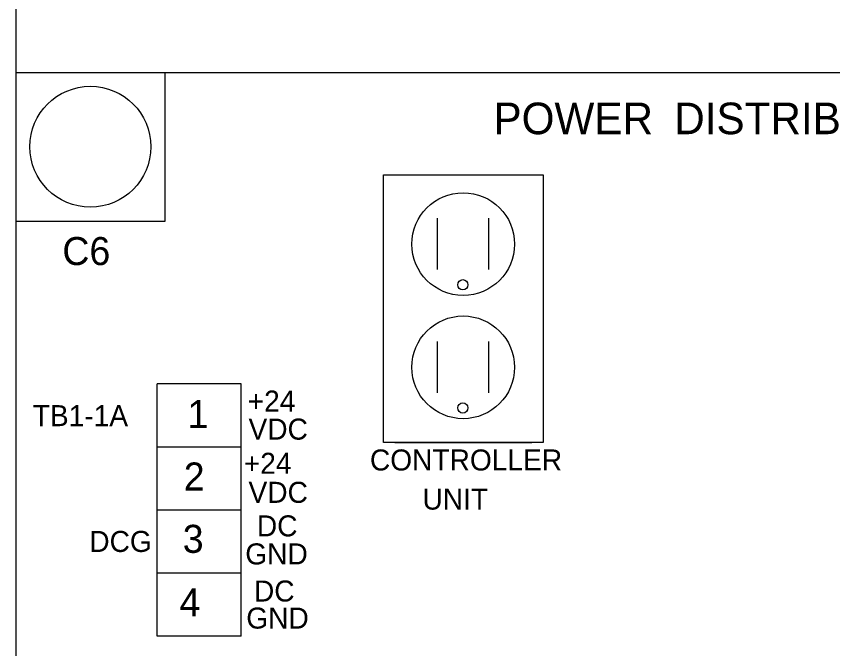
# Model space of a CAD drawing. Extents: x -1681 to 4975, y -177 to 1470.
# Drawn here: x 1971.9 to 2177.4, y 870.9 to 1030.2 of the extents above; entities that cross this region are included whole.
import ezdxf

# ---------------------------------------------------------------- set-up
doc = ezdxf.new("R2010")
doc.units = 0
doc.layers.add('Level 1', color=7, linetype='Continuous')
doc.layers.add('Level 10', color=7, linetype='Continuous')

msp = doc.modelspace()

# ---------------------------------------------------------------- linework, layer by layer
at = {"layer": 'Level 1'}
for p, q in [((1971.85, 352.97), (1971.85, 1232.82)), ((1971.85, 978.6), (1971.85, 1016.06)), ((2009.31, 978.6), (2009.31, 1016.06)), ((2064.25, 922.85), (2064.25, 990.29)), ((2064.25, 990.29), (2104.49, 990.29)), ((2104.49, 990.29), (2104.49, 922.85)), ((1971.85, 978.6), (2009.31, 978.6)), ((2077.9, 966.4), (2077.9, 979.33)), ((2090.84, 966.4), (2090.84, 979.33)), ((2077.9, 935.35), (2077.9, 948.29)), ((2090.84, 935.35), (2090.84, 948.29)), ((2007.28, 874.07), (2007.28, 937.59)), ((2028.45, 937.59), (2007.28, 937.59)), ((2028.45, 874.07), (2028.45, 937.59)), ((2104.49, 922.85), (2064.25, 922.85)), ((2067.12, 922.85), (2101.61, 922.85)), ((2028.45, 921.71), (2007.28, 921.71)), ((2028.45, 905.83), (2007.28, 905.83)), ((2028.45, 889.95), (2007.28, 889.95)), ((2028.45, 874.07), (2007.28, 874.07))]:
    msp.add_line(p, q, dxfattribs=at)
for centre, radius in [((1990.49, 997.34), 15.22), ((2084.36, 972.82), 12.93), ((2084.27, 962.58), 1.29), ((2084.36, 941.78), 12.93), ((2084.27, 931.54), 1.29)]:
    msp.add_circle(centre, radius, dxfattribs=at)
at = {"layer": 'Level 10'}
msp.add_line((1971.94, 1016.06), (2462.38, 1016.06), dxfattribs=at)

# ---------------------------------------------------------------- texts
at = {"layer": 'Level 1'}
for s, height, p in [('POWER', 7.954, (2091.97, 1000.5)), ('DISTRIBUTION', 7.9542, (2137.48, 1000.5)), ('C6', 7.058, (1983.44, 967.54)), ('+24', 5.294, (2030.1, 930.63)), ('1', 7.06, (2014.94, 926.46)), ('TB1-1A', 5.294, (1975.98, 926.96)), ('VDC', 5.294, (2030.31, 923.57)), ('CONTROLLER', 5.294, (2060.88, 915.8)), ('+24', 5.294, (2029.12, 914.96)), ('2', 7.06, (2014, 910.75)), ('VDC', 5.294, (2030.31, 907.65)), ('UNIT', 5.294, (2074.11, 905.95)), ('DC', 5.294, (2032.41, 899.2)), ('DCG', 5.294, (1990.22, 895.28)), ('3', 7.06, (2013.75, 895.05)), ('GND', 5.294, (2029.5, 892.14)), ('DC', 5.294, (2031.68, 882.79)), ('4', 7.06, (2012.92, 879.07)), ('GND', 5.294, (2029.75, 875.98))]:
    msp.add_text(s, height=height, dxfattribs=at).set_placement(p)

doc.saveas('drawing.dxf')
